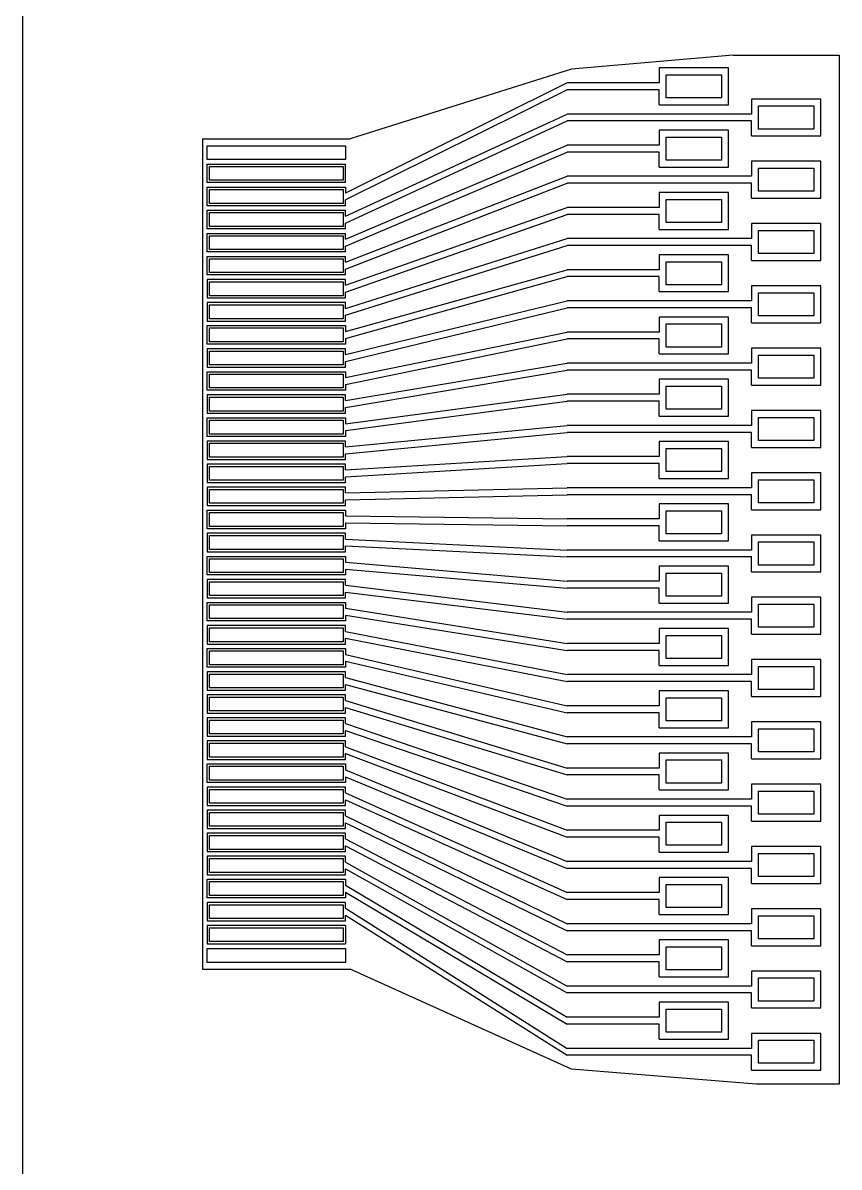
# Model space of a CAD drawing. Header units: inches. Extents: x 22 to 209, y 18 to 88.
# Drawn here: x 21.92 to 39.62, y 35.08 to 59.88 of the extents above; entities that cross this region are included whole.
import ezdxf

# ---------------------------------------------------------------- set-up
doc = ezdxf.new("R2010")
doc.units = ezdxf.units.IN
doc.header["$MEASUREMENT"] = 0
for name, color, linetype in [('Foil', 5, 'Continuous'), ('Hole', 1, 'Continuous'), ('Outline', 93, 'Continuous')]:
    doc.layers.add(name, color=color, linetype=linetype)

msp = doc.modelspace()

# ---------------------------------------------------------------- linework, layer by layer
at = {"layer": 'Foil'}
for p, q in [((21.92, 17.51), (21.92, 87.51)), ((37.217, 58.903), (35.717, 58.903)), ((35.717, 58.903), (35.717, 58.578)), ((37.217, 58.103), (37.217, 58.903)), ((33.717, 58.578), (28.917, 56.191)), ((35.717, 58.578), (33.717, 58.578)), ((33.717, 58.428), (28.917, 56.041)), ((35.717, 58.428), (33.717, 58.428)), ((35.717, 58.103), (35.717, 58.428)), ((35.717, 58.103), (37.217, 58.103)), ((39.217, 58.228), (37.717, 58.228)), ((37.717, 58.228), (37.717, 57.903)), ((39.217, 57.428), (39.217, 58.228)), ((28.917, 55.691), (33.717, 57.903)), ((37.717, 57.903), (33.717, 57.903)), ((28.917, 55.541), (33.717, 57.753)), ((37.717, 57.753), (33.717, 57.753)), ((37.217, 57.553), (35.717, 57.553)), ((35.717, 57.553), (35.717, 57.228)), ((37.217, 56.753), (37.217, 57.553)), ((37.717, 57.428), (37.717, 57.753)), ((37.717, 57.428), (39.217, 57.428)), ((25.917, 56.916), (25.917, 57.216)), ((25.917, 57.216), (28.917, 57.216)), ((28.917, 55.191), (33.717, 57.228)), ((28.917, 57.216), (28.917, 56.916)), ((28.917, 55.041), (33.717, 57.078)), ((35.717, 57.228), (33.717, 57.228)), ((35.717, 57.078), (33.717, 57.078)), ((35.717, 56.753), (35.717, 57.078)), ((28.917, 56.916), (25.917, 56.916)), ((25.917, 56.416), (25.917, 56.816)), ((25.917, 56.816), (28.917, 56.816)), ((28.917, 56.416), (28.917, 56.816)), ((39.217, 56.878), (37.717, 56.878)), ((37.717, 56.878), (37.717, 56.553)), ((39.217, 56.078), (39.217, 56.878)), ((28.917, 54.691), (33.717, 56.553)), ((37.717, 56.553), (33.717, 56.553)), ((35.717, 56.753), (37.217, 56.753)), ((28.917, 56.416), (25.917, 56.416)), ((25.917, 55.916), (25.917, 56.316)), ((25.917, 56.316), (28.917, 56.316)), ((28.917, 54.541), (33.717, 56.403)), ((28.917, 56.316), (28.917, 56.191)), ((37.717, 56.403), (33.717, 56.403)), ((37.717, 56.078), (37.717, 56.403)), ((37.217, 56.203), (35.717, 56.203)), ((35.717, 56.203), (35.717, 55.878)), ((37.217, 55.403), (37.217, 56.203)), ((37.717, 56.078), (39.217, 56.078)), ((28.917, 55.916), (25.917, 55.916)), ((25.917, 55.416), (25.917, 55.816)), ((25.917, 55.816), (28.917, 55.816)), ((28.917, 55.916), (28.917, 56.041)), ((28.917, 54.191), (33.717, 55.878)), ((28.917, 55.691), (28.917, 55.816)), ((35.717, 55.878), (33.717, 55.878)), ((28.917, 54.041), (33.717, 55.728)), ((35.717, 55.728), (33.717, 55.728)), ((35.717, 55.403), (35.717, 55.728)), ((28.917, 55.416), (25.917, 55.416)), ((25.917, 54.916), (25.917, 55.316)), ((25.917, 55.316), (28.917, 55.316)), ((28.917, 55.416), (28.917, 55.541)), ((28.917, 55.191), (28.917, 55.316)), ((35.717, 55.403), (37.217, 55.403)), ((39.217, 55.528), (37.717, 55.528)), ((37.717, 55.528), (37.717, 55.203)), ((39.217, 54.728), (39.217, 55.528)), ((28.917, 53.691), (33.717, 55.203)), ((37.717, 55.203), (33.717, 55.203)), ((28.917, 54.916), (25.917, 54.916)), ((25.917, 54.416), (25.917, 54.816)), ((25.917, 54.816), (28.917, 54.816)), ((28.917, 53.541), (33.717, 55.053)), ((28.917, 54.916), (28.917, 55.041)), ((28.917, 54.691), (28.917, 54.816)), ((37.717, 55.053), (33.717, 55.053)), ((37.217, 54.853), (35.717, 54.853)), ((35.717, 54.853), (35.717, 54.528)), ((37.217, 54.053), (37.217, 54.853)), ((37.717, 54.728), (37.717, 55.053)), ((37.717, 54.728), (39.217, 54.728)), ((28.917, 54.416), (25.917, 54.416)), ((28.917, 54.316), (25.917, 54.316)), ((25.917, 54.316), (25.917, 53.916)), ((28.917, 54.416), (28.917, 54.541)), ((28.917, 53.191), (33.717, 54.528)), ((28.917, 53.041), (33.717, 54.378)), ((28.917, 54.191), (28.917, 54.316)), ((35.717, 54.528), (33.717, 54.528)), ((35.717, 54.378), (33.717, 54.378)), ((35.717, 54.053), (35.717, 54.378)), ((39.217, 54.178), (37.717, 54.178)), ((37.717, 54.178), (37.717, 53.853)), ((39.217, 53.378), (39.217, 54.178)), ((25.917, 53.916), (28.917, 53.916)), ((28.917, 53.816), (25.917, 53.816)), ((25.917, 53.816), (25.917, 53.416)), ((28.917, 53.916), (28.917, 54.041)), ((28.917, 52.691), (33.717, 53.853)), ((28.917, 53.691), (28.917, 53.816)), ((37.717, 53.853), (33.717, 53.853)), ((35.717, 54.053), (37.217, 54.053)), ((28.917, 52.541), (33.717, 53.703)), ((37.717, 53.703), (33.717, 53.703)), ((37.717, 53.378), (37.717, 53.703)), ((25.917, 53.416), (28.917, 53.416)), ((28.917, 53.416), (28.917, 53.541)), ((37.217, 53.503), (35.717, 53.503)), ((35.717, 53.503), (35.717, 53.178)), ((37.217, 52.703), (37.217, 53.503)), ((37.717, 53.378), (39.217, 53.378)), ((25.917, 52.916), (25.917, 53.316)), ((25.917, 53.316), (28.917, 53.316)), ((28.917, 53.316), (28.917, 53.191)), ((28.917, 52.191), (33.717, 53.178)), ((35.717, 53.178), (33.717, 53.178)), ((28.917, 52.916), (25.917, 52.916)), ((28.917, 53.041), (28.917, 52.916)), ((28.917, 52.041), (33.717, 53.028)), ((35.717, 53.028), (33.717, 53.028)), ((35.717, 52.703), (35.717, 53.028)), ((39.217, 52.828), (37.717, 52.828)), ((37.717, 52.828), (37.717, 52.503)), ((39.217, 52.028), (39.217, 52.828)), ((28.917, 52.816), (25.917, 52.816)), ((25.917, 52.816), (25.917, 52.416)), ((28.917, 52.691), (28.917, 52.816)), ((35.717, 52.703), (37.217, 52.703)), ((25.917, 52.416), (28.917, 52.416)), ((28.917, 52.416), (28.917, 52.541)), ((28.917, 51.691), (33.717, 52.503)), ((28.917, 51.541), (33.717, 52.353)), ((37.717, 52.503), (33.717, 52.503)), ((37.717, 52.353), (33.717, 52.353)), ((37.717, 52.028), (37.717, 52.353)), ((25.917, 51.916), (25.917, 52.316)), ((25.917, 52.316), (28.917, 52.316)), ((28.917, 52.316), (28.917, 52.191)), ((37.217, 52.153), (35.717, 52.153)), ((35.717, 52.153), (35.717, 51.828)), ((37.217, 51.353), (37.217, 52.153)), ((28.917, 51.916), (25.917, 51.916)), ((28.917, 52.041), (28.917, 51.916)), ((37.717, 52.028), (39.217, 52.028)), ((28.917, 51.816), (25.917, 51.816)), ((25.917, 51.816), (25.917, 51.416)), ((28.917, 51.191), (33.717, 51.828)), ((28.917, 51.691), (28.917, 51.816)), ((28.917, 51.041), (33.717, 51.678)), ((35.717, 51.828), (33.717, 51.828)), ((35.717, 51.678), (33.717, 51.678)), ((35.717, 51.353), (35.717, 51.678)), ((25.917, 51.416), (28.917, 51.416)), ((28.917, 51.416), (28.917, 51.541)), ((35.717, 51.353), (37.217, 51.353)), ((39.217, 51.478), (37.717, 51.478)), ((37.717, 51.478), (37.717, 51.153)), ((39.217, 50.678), (39.217, 51.478)), ((25.917, 50.916), (25.917, 51.316)), ((25.917, 51.316), (28.917, 51.316)), ((28.917, 51.316), (28.917, 51.191)), ((28.917, 50.691), (33.717, 51.153)), ((37.717, 51.153), (33.717, 51.153)), ((28.917, 50.916), (25.917, 50.916)), ((28.917, 51.041), (28.917, 50.916)), ((28.917, 50.541), (33.717, 51.003)), ((37.717, 51.003), (33.717, 51.003)), ((37.717, 50.678), (37.717, 51.003)), ((28.917, 50.816), (25.917, 50.816)), ((25.917, 50.816), (25.917, 50.416)), ((28.917, 50.691), (28.917, 50.816)), ((37.217, 50.803), (35.717, 50.803)), ((35.717, 50.803), (35.717, 50.478)), ((37.217, 50.003), (37.217, 50.803)), ((37.717, 50.678), (39.217, 50.678)), ((25.917, 50.416), (28.917, 50.416)), ((28.917, 50.416), (28.917, 50.541)), ((28.917, 50.191), (33.717, 50.478)), ((35.717, 50.478), (33.717, 50.478)), ((28.917, 50.316), (25.917, 50.316)), ((25.917, 50.316), (25.917, 49.916)), ((28.917, 50.041), (33.717, 50.328)), ((28.917, 50.191), (28.917, 50.316)), ((35.717, 50.328), (33.717, 50.328)), ((35.717, 50.003), (35.717, 50.328)), ((39.217, 50.128), (37.717, 50.128)), ((37.717, 50.128), (37.717, 49.803)), ((39.217, 49.328), (39.217, 50.128)), ((25.917, 49.916), (28.917, 49.916)), ((28.917, 49.916), (28.917, 50.041)), ((35.717, 50.003), (37.217, 50.003)), ((28.917, 49.816), (25.917, 49.816)), ((25.917, 49.816), (25.917, 49.416)), ((28.917, 49.691), (28.917, 49.816)), ((28.917, 49.691), (33.717, 49.803)), ((28.917, 49.541), (33.717, 49.653)), ((37.717, 49.803), (33.717, 49.803)), ((37.717, 49.653), (33.717, 49.653)), ((37.717, 49.328), (37.717, 49.653)), ((25.917, 49.416), (28.917, 49.416)), ((28.917, 49.416), (28.917, 49.541)), ((37.217, 49.453), (35.717, 49.453)), ((35.717, 49.453), (35.717, 49.128)), ((37.217, 48.653), (37.217, 49.453)), ((25.917, 48.916), (25.917, 49.316)), ((25.917, 49.316), (28.917, 49.316)), ((28.917, 49.316), (28.917, 49.191)), ((28.917, 49.191), (33.717, 49.128)), ((35.717, 49.128), (33.717, 49.128)), ((37.717, 49.328), (39.217, 49.328)), ((28.917, 48.916), (25.917, 48.916)), ((28.917, 49.041), (28.917, 48.916)), ((28.917, 49.041), (33.717, 48.978)), ((35.717, 48.978), (33.717, 48.978)), ((35.717, 48.653), (35.717, 48.978)), ((28.917, 48.816), (25.917, 48.816)), ((25.917, 48.816), (25.917, 48.416)), ((28.917, 48.691), (28.917, 48.816)), ((28.917, 48.691), (33.717, 48.453)), ((35.717, 48.653), (37.217, 48.653)), ((39.217, 48.778), (37.717, 48.778)), ((37.717, 48.778), (37.717, 48.453)), ((39.217, 47.978), (39.217, 48.778)), ((25.917, 48.416), (28.917, 48.416)), ((28.917, 48.416), (28.917, 48.541)), ((28.917, 48.541), (33.717, 48.303)), ((37.717, 48.453), (33.717, 48.453)), ((25.917, 47.916), (25.917, 48.316)), ((25.917, 48.316), (28.917, 48.316)), ((28.917, 48.316), (28.917, 48.191)), ((28.917, 48.191), (33.717, 47.778)), ((37.717, 48.303), (33.717, 48.303)), ((37.717, 47.978), (37.717, 48.303)), ((28.917, 47.916), (25.917, 47.916)), ((28.917, 48.041), (28.917, 47.916)), ((28.917, 48.041), (33.717, 47.628)), ((37.217, 48.103), (35.717, 48.103)), ((35.717, 48.103), (35.717, 47.778)), ((37.217, 47.303), (37.217, 48.103)), ((37.717, 47.978), (39.217, 47.978)), ((28.917, 47.816), (25.917, 47.816)), ((25.917, 47.816), (25.917, 47.416)), ((28.917, 47.691), (28.917, 47.816)), ((28.917, 47.691), (33.717, 47.103)), ((35.717, 47.778), (33.717, 47.778)), ((35.717, 47.628), (33.717, 47.628)), ((35.717, 47.303), (35.717, 47.628)), ((25.917, 47.416), (28.917, 47.416)), ((28.917, 47.416), (28.917, 47.541)), ((28.917, 47.541), (33.717, 46.953)), ((39.217, 47.428), (37.717, 47.428)), ((37.717, 47.428), (37.717, 47.103)), ((39.217, 46.628), (39.217, 47.428)), ((25.917, 46.916), (25.917, 47.316)), ((25.917, 47.316), (28.917, 47.316)), ((28.917, 47.316), (28.917, 47.191)), ((28.917, 47.191), (33.717, 46.428)), ((35.717, 47.303), (37.217, 47.303)), ((28.917, 46.916), (25.917, 46.916)), ((28.917, 47.041), (28.917, 46.916)), ((28.917, 47.041), (33.717, 46.278)), ((37.717, 47.103), (33.717, 47.103)), ((37.717, 46.953), (33.717, 46.953)), ((37.717, 46.628), (37.717, 46.953)), ((28.917, 46.816), (25.917, 46.816)), ((25.917, 46.816), (25.917, 46.416)), ((28.917, 46.691), (28.917, 46.816)), ((28.917, 46.691), (33.717, 45.753)), ((37.217, 46.753), (35.717, 46.753)), ((35.717, 46.753), (35.717, 46.428)), ((37.217, 45.953), (37.217, 46.753)), ((37.717, 46.628), (39.217, 46.628)), ((25.917, 46.416), (28.917, 46.416)), ((28.917, 46.416), (28.917, 46.541)), ((28.917, 46.541), (33.717, 45.603)), ((35.717, 46.428), (33.717, 46.428)), ((25.917, 45.916), (25.917, 46.316)), ((25.917, 46.316), (28.917, 46.316)), ((28.917, 46.316), (28.917, 46.191)), ((28.917, 46.191), (33.717, 45.078)), ((35.717, 46.278), (33.717, 46.278)), ((35.717, 45.953), (35.717, 46.278)), ((28.917, 45.916), (25.917, 45.916)), ((28.917, 46.041), (28.917, 45.916)), ((28.917, 46.041), (33.717, 44.928)), ((35.717, 45.953), (37.217, 45.953)), ((39.217, 46.078), (37.717, 46.078)), ((37.717, 46.078), (37.717, 45.753)), ((39.217, 45.278), (39.217, 46.078)), ((28.917, 45.816), (25.917, 45.816)), ((25.917, 45.816), (25.917, 45.416)), ((28.917, 45.691), (28.917, 45.816)), ((28.917, 45.691), (33.717, 44.403)), ((37.717, 45.753), (33.717, 45.753)), ((25.917, 45.416), (28.917, 45.416)), ((28.917, 45.416), (28.917, 45.541)), ((28.917, 45.541), (33.717, 44.253)), ((37.717, 45.603), (33.717, 45.603)), ((37.217, 45.403), (35.717, 45.403)), ((35.717, 45.403), (35.717, 45.078)), ((37.217, 44.603), (37.217, 45.403)), ((37.717, 45.278), (37.717, 45.603)), ((28.917, 45.316), (25.917, 45.316)), ((25.917, 45.316), (25.917, 44.916)), ((28.917, 45.191), (28.917, 45.316)), ((28.917, 45.191), (33.717, 43.728)), ((37.717, 45.278), (39.217, 45.278)), ((25.917, 44.916), (28.917, 44.916)), ((28.917, 44.916), (28.917, 45.041)), ((28.917, 45.041), (33.717, 43.578)), ((35.717, 45.078), (33.717, 45.078)), ((35.717, 44.928), (33.717, 44.928)), ((35.717, 44.603), (35.717, 44.928)), ((28.917, 44.816), (25.917, 44.816)), ((25.917, 44.816), (25.917, 44.416)), ((28.917, 44.691), (28.917, 44.816)), ((28.917, 44.691), (33.717, 43.053)), ((39.217, 44.728), (37.717, 44.728)), ((37.717, 44.728), (37.717, 44.403)), ((39.217, 43.928), (39.217, 44.728)), ((25.917, 44.416), (28.917, 44.416)), ((28.917, 44.416), (28.917, 44.541)), ((28.917, 44.541), (33.717, 42.903)), ((37.717, 44.403), (33.717, 44.403)), ((35.717, 44.603), (37.217, 44.603)), ((28.917, 44.316), (25.917, 44.316)), ((25.917, 44.316), (25.917, 43.916)), ((28.917, 44.191), (28.917, 44.316)), ((28.917, 44.191), (33.717, 42.378)), ((37.717, 44.253), (33.717, 44.253)), ((37.717, 43.928), (37.717, 44.253)), ((25.917, 43.916), (28.917, 43.916)), ((28.917, 43.916), (28.917, 44.041)), ((28.917, 44.041), (33.717, 42.228)), ((37.217, 44.053), (35.717, 44.053)), ((35.717, 44.053), (35.717, 43.728)), ((37.217, 43.253), (37.217, 44.053)), ((37.717, 43.928), (39.217, 43.928)), ((25.917, 43.416), (25.917, 43.816)), ((25.917, 43.816), (28.917, 43.816)), ((28.917, 43.816), (28.917, 43.691)), ((28.917, 43.691), (33.717, 41.703)), ((35.717, 43.728), (33.717, 43.728)), ((28.917, 43.416), (25.917, 43.416)), ((28.917, 43.541), (28.917, 43.416)), ((28.917, 43.541), (33.717, 41.553)), ((35.717, 43.578), (33.717, 43.578)), ((35.717, 43.253), (35.717, 43.578)), ((28.917, 43.316), (25.917, 43.316)), ((25.917, 43.316), (25.917, 42.916)), ((28.917, 43.191), (28.917, 43.316)), ((28.917, 43.191), (33.717, 41.028)), ((35.717, 43.253), (37.217, 43.253)), ((39.217, 43.378), (37.717, 43.378)), ((37.717, 43.378), (37.717, 43.053)), ((39.217, 42.578), (39.217, 43.378)), ((25.917, 42.916), (28.917, 42.916)), ((28.917, 42.916), (28.917, 43.041)), ((28.917, 43.041), (33.717, 40.878)), ((37.717, 43.053), (33.717, 43.053)), ((28.917, 42.816), (25.917, 42.816)), ((25.917, 42.816), (25.917, 42.416)), ((28.917, 42.691), (28.917, 42.816)), ((28.917, 42.691), (33.717, 40.353)), ((37.717, 42.903), (33.717, 42.903)), ((37.217, 42.703), (35.717, 42.703)), ((35.717, 42.703), (35.717, 42.378)), ((37.217, 41.903), (37.217, 42.703)), ((37.717, 42.578), (37.717, 42.903)), ((25.917, 42.416), (28.917, 42.416)), ((28.917, 42.416), (28.917, 42.541)), ((28.917, 42.541), (33.717, 40.203)), ((37.717, 42.578), (39.217, 42.578)), ((28.917, 42.316), (25.917, 42.316)), ((25.917, 42.316), (25.917, 41.916)), ((28.917, 42.191), (28.917, 42.316)), ((28.917, 42.191), (33.717, 39.678)), ((35.717, 42.378), (33.717, 42.378)), ((35.717, 42.228), (33.717, 42.228)), ((35.717, 41.903), (35.717, 42.228)), ((25.917, 41.916), (28.917, 41.916)), ((28.917, 41.916), (28.917, 42.041)), ((28.917, 42.041), (33.717, 39.528)), ((39.217, 42.028), (37.717, 42.028)), ((37.717, 42.028), (37.717, 41.703)), ((39.217, 41.228), (39.217, 42.028)), ((28.917, 41.816), (25.917, 41.816)), ((25.917, 41.816), (25.917, 41.416)), ((28.917, 41.691), (28.917, 41.816)), ((28.917, 41.691), (33.717, 39.003)), ((37.717, 41.703), (33.717, 41.703)), ((35.717, 41.903), (37.217, 41.903)), ((25.917, 41.416), (28.917, 41.416)), ((28.917, 41.416), (28.917, 41.541)), ((28.917, 41.541), (33.717, 38.853)), ((37.717, 41.553), (33.717, 41.553)), ((37.717, 41.228), (37.717, 41.553)), ((25.917, 40.916), (25.917, 41.316)), ((25.917, 41.316), (28.917, 41.316)), ((28.917, 41.316), (28.917, 41.191)), ((28.917, 41.191), (33.717, 38.328)), ((37.217, 41.353), (35.717, 41.353)), ((35.717, 41.353), (35.717, 41.028)), ((37.217, 40.553), (37.217, 41.353)), ((37.717, 41.228), (39.217, 41.228)), ((28.917, 41.041), (28.917, 40.916)), ((28.917, 41.041), (33.717, 38.178)), ((35.717, 41.028), (33.717, 41.028)), ((28.917, 40.916), (25.917, 40.916)), ((28.917, 40.816), (25.917, 40.816)), ((25.917, 40.816), (25.917, 40.416)), ((28.917, 40.691), (28.917, 40.816)), ((28.917, 40.691), (33.717, 37.653)), ((35.717, 40.878), (33.717, 40.878)), ((35.717, 40.553), (35.717, 40.878)), ((39.217, 40.678), (37.717, 40.678)), ((37.717, 40.678), (37.717, 40.353)), ((39.217, 39.878), (39.217, 40.678)), ((28.917, 40.416), (28.917, 40.541)), ((28.917, 40.541), (33.717, 37.503)), ((35.717, 40.553), (37.217, 40.553)), ((25.917, 40.416), (28.917, 40.416)), ((28.917, 40.316), (25.917, 40.316)), ((25.917, 40.316), (25.917, 39.916)), ((28.917, 40.316), (28.917, 39.916)), ((37.717, 40.353), (33.717, 40.353)), ((37.717, 40.203), (33.717, 40.203)), ((37.717, 39.878), (37.717, 40.203)), ((37.217, 40.003), (35.717, 40.003)), ((35.717, 40.003), (35.717, 39.678)), ((37.217, 39.203), (37.217, 40.003)), ((25.917, 39.916), (28.917, 39.916)), ((25.917, 39.516), (25.917, 39.816)), ((25.917, 39.816), (28.917, 39.816)), ((28.917, 39.816), (28.917, 39.516)), ((37.717, 39.878), (39.217, 39.878)), ((28.917, 39.516), (25.917, 39.516)), ((35.717, 39.678), (33.717, 39.678)), ((35.717, 39.528), (33.717, 39.528)), ((35.717, 39.203), (35.717, 39.528)), ((35.717, 39.203), (37.217, 39.203)), ((39.217, 39.328), (37.717, 39.328)), ((37.717, 39.328), (37.717, 39.003)), ((39.217, 38.528), (39.217, 39.328)), ((37.717, 39.003), (33.717, 39.003)), ((37.717, 38.853), (33.717, 38.853)), ((37.717, 38.528), (37.717, 38.853)), ((37.217, 38.653), (35.717, 38.653)), ((35.717, 38.653), (35.717, 38.328)), ((37.217, 37.853), (37.217, 38.653)), ((37.717, 38.528), (39.217, 38.528)), ((35.717, 38.328), (33.717, 38.328)), ((35.717, 38.178), (33.717, 38.178)), ((35.717, 37.853), (35.717, 38.178)), ((39.217, 37.978), (37.717, 37.978)), ((37.717, 37.978), (37.717, 37.653)), ((39.217, 37.178), (39.217, 37.978)), ((35.717, 37.853), (37.217, 37.853)), ((37.717, 37.653), (33.717, 37.653)), ((37.717, 37.503), (33.717, 37.503)), ((37.717, 37.178), (37.717, 37.503)), ((37.717, 37.178), (39.217, 37.178))]:
    msp.add_line(p, q, dxfattribs=at)
at = {"layer": 'Hole'}
for p, q in [((21.92, 17.51), (21.92, 87.51)), ((35.867, 58.253), (35.867, 58.753)), ((35.867, 58.753), (37.067, 58.753)), ((37.067, 58.753), (37.067, 58.253)), ((37.067, 58.253), (35.867, 58.253)), ((37.867, 57.578), (37.867, 58.078)), ((37.867, 58.078), (39.067, 58.078)), ((39.067, 58.078), (39.067, 57.578)), ((39.067, 57.578), (37.867, 57.578)), ((35.867, 56.903), (35.867, 57.403)), ((35.867, 57.403), (37.067, 57.403)), ((37.067, 57.403), (37.067, 56.903)), ((37.067, 56.903), (35.867, 56.903)), ((25.967, 56.466), (25.967, 56.766)), ((25.967, 56.766), (28.867, 56.766)), ((28.867, 56.766), (28.867, 56.466)), ((37.867, 56.228), (37.867, 56.728)), ((37.867, 56.728), (39.067, 56.728)), ((39.067, 56.728), (39.067, 56.228)), ((28.867, 56.466), (25.967, 56.466)), ((25.967, 55.966), (25.967, 56.266)), ((25.967, 56.266), (28.867, 56.266)), ((28.867, 56.266), (28.867, 55.966)), ((35.867, 55.553), (35.867, 56.053)), ((35.867, 56.053), (37.067, 56.053)), ((37.067, 56.053), (37.067, 55.553)), ((39.067, 56.228), (37.867, 56.228)), ((28.867, 55.966), (25.967, 55.966)), ((25.967, 55.466), (25.967, 55.766)), ((25.967, 55.766), (28.867, 55.766)), ((28.867, 55.766), (28.867, 55.466)), ((37.067, 55.553), (35.867, 55.553)), ((28.867, 55.466), (25.967, 55.466)), ((37.867, 54.878), (37.867, 55.378)), ((37.867, 55.378), (39.067, 55.378)), ((39.067, 55.378), (39.067, 54.878)), ((25.967, 54.966), (25.967, 55.266)), ((25.967, 55.266), (28.867, 55.266)), ((28.867, 55.266), (28.867, 54.966)), ((28.867, 54.966), (25.967, 54.966)), ((39.067, 54.878), (37.867, 54.878)), ((25.967, 54.466), (25.967, 54.766)), ((25.967, 54.766), (28.867, 54.766)), ((28.867, 54.766), (28.867, 54.466)), ((35.867, 54.203), (35.867, 54.703)), ((35.867, 54.703), (37.067, 54.703)), ((37.067, 54.703), (37.067, 54.203)), ((28.867, 54.466), (25.967, 54.466)), ((25.967, 53.966), (25.967, 54.266)), ((25.967, 54.266), (28.867, 54.266)), ((28.867, 54.266), (28.867, 53.966)), ((37.067, 54.203), (35.867, 54.203)), ((28.867, 53.966), (25.967, 53.966)), ((37.867, 53.528), (37.867, 54.028)), ((37.867, 54.028), (39.067, 54.028)), ((39.067, 54.028), (39.067, 53.528)), ((25.967, 53.466), (25.967, 53.766)), ((25.967, 53.766), (28.867, 53.766)), ((28.867, 53.766), (28.867, 53.466)), ((28.867, 53.466), (25.967, 53.466)), ((35.867, 52.853), (35.867, 53.353)), ((35.867, 53.353), (37.067, 53.353)), ((37.067, 53.353), (37.067, 52.853)), ((39.067, 53.528), (37.867, 53.528)), ((25.967, 52.966), (25.967, 53.266)), ((25.967, 53.266), (28.867, 53.266)), ((28.867, 53.266), (28.867, 52.966)), ((28.867, 52.966), (25.967, 52.966)), ((37.067, 52.853), (35.867, 52.853)), ((25.967, 52.466), (25.967, 52.766)), ((25.967, 52.766), (28.867, 52.766)), ((28.867, 52.766), (28.867, 52.466)), ((37.867, 52.178), (37.867, 52.678)), ((37.867, 52.678), (39.067, 52.678)), ((39.067, 52.678), (39.067, 52.178)), ((28.867, 52.466), (25.967, 52.466)), ((25.967, 51.966), (25.967, 52.266)), ((25.967, 52.266), (28.867, 52.266)), ((28.867, 52.266), (28.867, 51.966)), ((39.067, 52.178), (37.867, 52.178)), ((28.867, 51.966), (25.967, 51.966)), ((35.867, 51.503), (35.867, 52.003)), ((35.867, 52.003), (37.067, 52.003)), ((37.067, 52.003), (37.067, 51.503)), ((25.967, 51.466), (25.967, 51.766)), ((25.967, 51.766), (28.867, 51.766)), ((28.867, 51.766), (28.867, 51.466)), ((28.867, 51.466), (25.967, 51.466)), ((37.067, 51.503), (35.867, 51.503)), ((25.967, 50.966), (25.967, 51.266)), ((25.967, 51.266), (28.867, 51.266)), ((28.867, 51.266), (28.867, 50.966)), ((37.867, 50.828), (37.867, 51.328)), ((37.867, 51.328), (39.067, 51.328)), ((39.067, 51.328), (39.067, 50.828)), ((28.867, 50.966), (25.967, 50.966)), ((25.967, 50.466), (25.967, 50.766)), ((25.967, 50.766), (28.867, 50.766)), ((28.867, 50.766), (28.867, 50.466)), ((35.867, 50.153), (35.867, 50.653)), ((35.867, 50.653), (37.067, 50.653)), ((37.067, 50.653), (37.067, 50.153)), ((39.067, 50.828), (37.867, 50.828)), ((28.867, 50.466), (25.967, 50.466)), ((25.967, 49.966), (25.967, 50.266)), ((25.967, 50.266), (28.867, 50.266)), ((28.867, 50.266), (28.867, 49.966)), ((37.067, 50.153), (35.867, 50.153)), ((28.867, 49.966), (25.967, 49.966)), ((37.867, 49.478), (37.867, 49.978)), ((37.867, 49.978), (39.067, 49.978)), ((39.067, 49.978), (39.067, 49.478)), ((25.967, 49.466), (25.967, 49.766)), ((25.967, 49.766), (28.867, 49.766)), ((28.867, 49.766), (28.867, 49.466)), ((28.867, 49.466), (25.967, 49.466)), ((39.067, 49.478), (37.867, 49.478)), ((25.967, 48.966), (25.967, 49.266)), ((25.967, 49.266), (28.867, 49.266)), ((28.867, 49.266), (28.867, 48.966)), ((35.867, 48.803), (35.867, 49.303)), ((35.867, 49.303), (37.067, 49.303)), ((37.067, 49.303), (37.067, 48.803)), ((28.867, 48.966), (25.967, 48.966)), ((25.967, 48.466), (25.967, 48.766)), ((25.967, 48.766), (28.867, 48.766)), ((28.867, 48.766), (28.867, 48.466)), ((37.067, 48.803), (35.867, 48.803)), ((37.867, 48.128), (37.867, 48.628)), ((37.867, 48.628), (39.067, 48.628)), ((39.067, 48.628), (39.067, 48.128)), ((28.867, 48.466), (25.967, 48.466)), ((25.967, 47.966), (25.967, 48.266)), ((25.967, 48.266), (28.867, 48.266)), ((28.867, 48.266), (28.867, 47.966)), ((39.067, 48.128), (37.867, 48.128)), ((28.867, 47.966), (25.967, 47.966)), ((35.867, 47.453), (35.867, 47.953)), ((35.867, 47.953), (37.067, 47.953)), ((37.067, 47.953), (37.067, 47.453)), ((25.967, 47.466), (25.967, 47.766)), ((25.967, 47.766), (28.867, 47.766)), ((28.867, 47.766), (28.867, 47.466)), ((28.867, 47.466), (25.967, 47.466)), ((37.067, 47.453), (35.867, 47.453)), ((25.967, 46.966), (25.967, 47.266)), ((25.967, 47.266), (28.867, 47.266)), ((28.867, 47.266), (28.867, 46.966)), ((37.867, 46.778), (37.867, 47.278)), ((37.867, 47.278), (39.067, 47.278)), ((39.067, 47.278), (39.067, 46.778)), ((28.867, 46.966), (25.967, 46.966)), ((25.967, 46.466), (25.967, 46.766)), ((25.967, 46.766), (28.867, 46.766)), ((28.867, 46.766), (28.867, 46.466)), ((39.067, 46.778), (37.867, 46.778)), ((28.867, 46.466), (25.967, 46.466)), ((35.867, 46.103), (35.867, 46.603)), ((35.867, 46.603), (37.067, 46.603)), ((37.067, 46.603), (37.067, 46.103)), ((25.967, 45.966), (25.967, 46.266)), ((25.967, 46.266), (28.867, 46.266)), ((28.867, 46.266), (28.867, 45.966)), ((28.867, 45.966), (25.967, 45.966)), ((37.067, 46.103), (35.867, 46.103)), ((37.867, 45.428), (37.867, 45.928)), ((37.867, 45.928), (39.067, 45.928)), ((39.067, 45.928), (39.067, 45.428)), ((25.967, 45.466), (25.967, 45.766)), ((25.967, 45.766), (28.867, 45.766)), ((28.867, 45.766), (28.867, 45.466)), ((28.867, 45.466), (25.967, 45.466)), ((39.067, 45.428), (37.867, 45.428)), ((25.967, 44.966), (25.967, 45.266)), ((25.967, 45.266), (28.867, 45.266)), ((28.867, 45.266), (28.867, 44.966)), ((35.867, 44.753), (35.867, 45.253)), ((35.867, 45.253), (37.067, 45.253)), ((37.067, 45.253), (37.067, 44.753)), ((28.867, 44.966), (25.967, 44.966)), ((25.967, 44.466), (25.967, 44.766)), ((25.967, 44.766), (28.867, 44.766)), ((28.867, 44.766), (28.867, 44.466)), ((37.067, 44.753), (35.867, 44.753)), ((28.867, 44.466), (25.967, 44.466)), ((37.867, 44.078), (37.867, 44.578)), ((37.867, 44.578), (39.067, 44.578)), ((39.067, 44.578), (39.067, 44.078)), ((25.967, 43.966), (25.967, 44.266)), ((25.967, 44.266), (28.867, 44.266)), ((28.867, 44.266), (28.867, 43.966)), ((28.867, 43.966), (25.967, 43.966)), ((35.867, 43.403), (35.867, 43.903)), ((35.867, 43.903), (37.067, 43.903)), ((37.067, 43.903), (37.067, 43.403)), ((39.067, 44.078), (37.867, 44.078)), ((25.967, 43.466), (25.967, 43.766)), ((25.967, 43.766), (28.867, 43.766)), ((28.867, 43.766), (28.867, 43.466)), ((28.867, 43.466), (25.967, 43.466)), ((37.067, 43.403), (35.867, 43.403)), ((25.967, 42.966), (25.967, 43.266)), ((25.967, 43.266), (28.867, 43.266)), ((28.867, 43.266), (28.867, 42.966)), ((37.867, 42.728), (37.867, 43.228)), ((37.867, 43.228), (39.067, 43.228)), ((39.067, 43.228), (39.067, 42.728)), ((28.867, 42.966), (25.967, 42.966)), ((25.967, 42.466), (25.967, 42.766)), ((25.967, 42.766), (28.867, 42.766)), ((28.867, 42.766), (28.867, 42.466)), ((39.067, 42.728), (37.867, 42.728)), ((28.867, 42.466), (25.967, 42.466)), ((35.867, 42.053), (35.867, 42.553)), ((35.867, 42.553), (37.067, 42.553)), ((37.067, 42.553), (37.067, 42.053)), ((25.967, 41.966), (25.967, 42.266)), ((25.967, 42.266), (28.867, 42.266)), ((28.867, 42.266), (28.867, 41.966)), ((28.867, 41.966), (25.967, 41.966)), ((37.067, 42.053), (35.867, 42.053)), ((25.967, 41.466), (25.967, 41.766)), ((25.967, 41.766), (28.867, 41.766)), ((28.867, 41.766), (28.867, 41.466)), ((37.867, 41.378), (37.867, 41.878)), ((37.867, 41.878), (39.067, 41.878)), ((39.067, 41.878), (39.067, 41.378)), ((28.867, 41.466), (25.967, 41.466)), ((25.967, 40.966), (25.967, 41.266)), ((25.967, 41.266), (28.867, 41.266)), ((28.867, 41.266), (28.867, 40.966)), ((35.867, 40.703), (35.867, 41.203)), ((35.867, 41.203), (37.067, 41.203)), ((37.067, 41.203), (37.067, 40.703)), ((39.067, 41.378), (37.867, 41.378)), ((28.867, 40.966), (25.967, 40.966)), ((25.967, 40.466), (25.967, 40.766)), ((25.967, 40.766), (28.867, 40.766)), ((28.867, 40.766), (28.867, 40.466)), ((37.067, 40.703), (35.867, 40.703)), ((28.867, 40.466), (25.967, 40.466)), ((37.867, 40.028), (37.867, 40.528)), ((37.867, 40.528), (39.067, 40.528)), ((39.067, 40.528), (39.067, 40.028)), ((25.967, 39.966), (25.967, 40.266)), ((25.967, 40.266), (28.867, 40.266)), ((28.867, 40.266), (28.867, 39.966)), ((28.867, 39.966), (25.967, 39.966)), ((39.067, 40.028), (37.867, 40.028)), ((35.867, 39.353), (35.867, 39.853)), ((35.867, 39.853), (37.067, 39.853)), ((37.067, 39.853), (37.067, 39.353)), ((37.067, 39.353), (35.867, 39.353)), ((37.867, 38.678), (37.867, 39.178)), ((37.867, 39.178), (39.067, 39.178)), ((39.067, 39.178), (39.067, 38.678)), ((35.867, 38.003), (35.867, 38.503)), ((35.867, 38.503), (37.067, 38.503)), ((37.067, 38.503), (37.067, 38.003)), ((39.067, 38.678), (37.867, 38.678)), ((37.067, 38.003), (35.867, 38.003)), ((37.867, 37.328), (37.867, 37.828)), ((37.867, 37.828), (39.067, 37.828)), ((39.067, 37.828), (39.067, 37.328)), ((39.067, 37.328), (37.867, 37.328))]:
    msp.add_line(p, q, dxfattribs=at)
at = {"layer": 'Outline'}
for p, q in [((21.92, 17.51), (21.92, 87.51)), ((37.317, 59.178), (33.817, 58.878)), ((37.317, 59.178), (39.617, 59.178)), ((39.617, 59.178), (39.617, 58.228)), ((33.817, 58.878), (29.017, 57.366)), ((39.617, 58.228), (39.617, 37.178)), ((25.817, 57.366), (29.017, 57.366)), ((25.817, 57.366), (25.817, 39.366)), ((25.817, 39.366), (29.017, 39.366)), ((33.817, 37.203), (29.017, 39.366)), ((37.817, 36.878), (33.817, 37.203)), ((39.617, 37.178), (39.617, 36.878)), ((39.617, 36.878), (37.817, 36.878))]:
    msp.add_line(p, q, dxfattribs=at)

doc.saveas('drawing.dxf')
